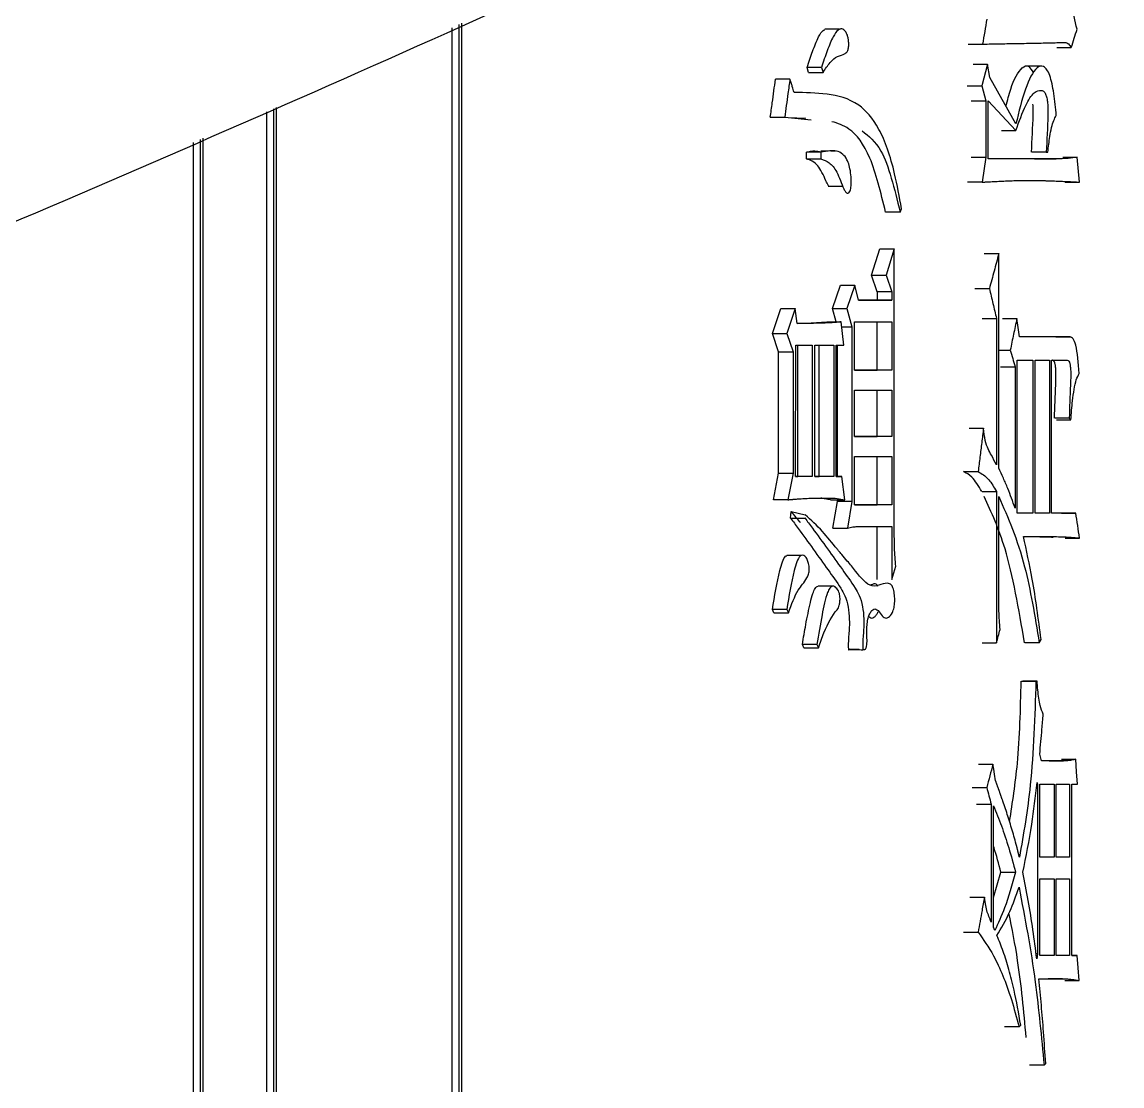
# Model space of a CAD drawing. Header units: millimetres. Extents: x 2251 to 4395, y 932 to 2449.
# Drawn here: x 3169.44 to 3176.6, y 1171.12 to 1178.04 of the extents above; entities that cross this region are included whole.
import ezdxf

# ---------------------------------------------------------------- set-up
doc = ezdxf.new("R2010")
doc.units = ezdxf.units.MM

msp = doc.modelspace()

# ---------------------------------------------------------------- linework, layer by layer
at = {"color": 7, "linetype": 'Continuous', "lineweight": 25}
for p, q in [((3172.2361, 1178.0037), (3172.2359, 1166.4209)), ((3172.2816, 1178.0249), (3172.2815, 1166.4209)), ((3172.3002, 1166.3709), (3172.3003, 1178.0336)), ((3174.7578, 1177.9938), (3174.6625, 1177.9938)), ((3175.5953, 1177.8973), (3175.69, 1177.8973)), ((3176.1736, 1177.8757), (3176.2669, 1177.8757)), ((3175.6276, 1177.7675), (3175.7222, 1177.7675)), ((3175.7222, 1177.7675), (3175.6841, 1177.6269)), ((3175.7368, 1177.681), (3175.7222, 1177.7675)), ((3174.6412, 1177.7458), (3174.5472, 1177.7458)), ((3174.5572, 1177.7134), (3174.5472, 1177.7458)), ((3174.6412, 1177.7458), (3174.6512, 1177.7134)), ((3176.0644, 1177.753), (3175.97, 1177.753)), ((3174.4358, 1177.6701), (3174.3421, 1177.6701)), ((3175.5894, 1177.6269), (3175.6841, 1177.6269)), ((3175.6841, 1177.6269), (3175.7105, 1177.5295)), ((3175.9069, 1177.3781), (3175.7368, 1177.681)), ((3171.0745, 1177.4762), (3171.0743, 1166.3708)), ((3171.0945, 1166.4209), (3171.0947, 1177.4846)), ((3175.7105, 1177.5295), (3175.7105, 1177.1618)), ((3175.7251, 1177.5295), (3175.9069, 1177.3348)), ((3175.7251, 1177.1509), (3175.7251, 1177.5295)), ((3171.0296, 1177.4574), (3171.0294, 1166.3708)), ((3174.308, 1177.4213), (3174.4017, 1177.4213)), ((3174.5403, 1177.4134), (3174.308, 1177.4213)), ((3174.4017, 1177.4213), (3174.5732, 1177.4054)), ((3175.8127, 1177.3348), (3175.9069, 1177.3348)), ((3170.5529, 1177.2581), (3170.5528, 1168.5498)), ((3170.5973, 1177.2767), (3170.5972, 1168.5498)), ((3170.6179, 1168.4936), (3170.618, 1177.2854)), ((3174.6379, 1177.1941), (3174.5439, 1177.1942)), ((3174.5439, 1177.1508), (3174.5439, 1177.1942)), ((3174.6849, 1177.2011), (3174.6364, 1177.2011)), ((3174.6379, 1177.1941), (3174.6379, 1177.1508)), ((3174.7317, 1177.2011), (3174.7024, 1177.2011)), ((3176.1032, 1177.1942), (3176.0095, 1177.1942)), ((3176.1032, 1177.1942), (3176.1143, 1177.1942)), ((3174.5439, 1177.1508), (3174.6379, 1177.1508)), ((3175.7105, 1177.1618), (3175.687, 1176.9995)), ((3176.1692, 1177.151), (3175.7251, 1177.1509)), ((3176.027, 1177.151), (3176.0732, 1177.151)), ((3176.0757, 1177.151), (3176.1692, 1177.151)), ((3176.2113, 1177.1618), (3176.3045, 1177.1618)), ((3176.3205, 1176.9995), (3176.3045, 1177.1618)), ((3174.6849, 1176.9726), (3174.7802, 1176.9727)), ((3175.687, 1176.9995), (3175.5924, 1176.9995)), ((3176.2274, 1176.9995), (3176.3205, 1176.9995)), ((3175.1529, 1176.8048), (3175.0582, 1176.8048)), ((3174.9666, 1176.3937), (3175.0204, 1176.5668)), ((3175.0204, 1176.5668), (3175.1151, 1176.5668)), ((3175.1151, 1176.5668), (3175.0612, 1176.3937)), ((3175.115, 1174.717), (3175.1151, 1176.5668)), ((3175.7005, 1176.5344), (3175.7949, 1176.5344)), ((3175.7949, 1175.1389), (3175.7949, 1176.5344)), ((3174.7121, 1176.1773), (3174.7642, 1176.3288)), ((3174.7642, 1176.3288), (3174.8585, 1176.3288)), ((3174.8585, 1176.3288), (3174.8063, 1176.1773)), ((3174.8813, 1176.2314), (3174.8585, 1176.3288)), ((3174.9666, 1176.3937), (3175.0612, 1176.3937)), ((3175.0046, 1176.2855), (3174.9666, 1176.3937)), ((3175.0612, 1176.3937), (3175.0993, 1176.2855)), ((3175.0993, 1176.2855), (3175.0046, 1176.2855)), ((3175.0046, 1176.2855), (3175.0046, 1176.2314)), ((3175.0993, 1176.2855), (3175.0993, 1176.2314)), ((3175.6393, 1176.3072), (3175.7339, 1176.3072)), ((3175.0046, 1176.2314), (3175.0993, 1176.2314)), ((3174.3216, 1176.0151), (3174.376, 1176.1773)), ((3174.376, 1176.1773), (3174.4698, 1176.1773)), ((3174.4698, 1176.1773), (3174.4154, 1176.0151)), ((3174.4833, 1176.08), (3174.4698, 1176.1773)), ((3174.7121, 1176.1773), (3174.8063, 1176.1773)), ((3174.7358, 1176.0908), (3174.7121, 1176.1773)), ((3174.8063, 1176.1773), (3174.839, 1176.0584)), ((3175.6859, 1176.1125), (3175.7804, 1176.1125)), ((3175.7804, 1176.1125), (3175.7804, 1175.1606)), ((3175.8183, 1176.1125), (3175.9125, 1176.1125)), ((3174.676, 1176.0908), (3174.7702, 1176.0908)), ((3174.7866, 1175.9394), (3174.7702, 1176.0908)), ((3174.7737, 1176.0584), (3174.839, 1176.0584)), ((3174.839, 1176.0584), (3174.8389, 1174.9225)), ((3174.8553, 1175.7771), (3174.8553, 1176.0908)), ((3174.8553, 1176.0908), (3175.0993, 1176.0908)), ((3175.0046, 1175.7771), (3175.0046, 1176.0908)), ((3175.0993, 1176.0908), (3175.0992, 1175.7771)), ((3174.3216, 1176.0151), (3174.4154, 1176.0151)), ((3174.3624, 1175.8961), (3174.3216, 1176.0151)), ((3174.4154, 1176.0151), (3174.4562, 1175.8961)), ((3176.2588, 1175.9935), (3175.9296, 1175.9935)), ((3176.1655, 1175.9935), (3176.2588, 1175.9935)), ((3174.3624, 1175.8961), (3174.4562, 1175.8961)), ((3174.3624, 1175.1064), (3174.3624, 1175.8961)), ((3174.4562, 1175.8961), (3174.4562, 1175.1064)), ((3174.4731, 1175.0848), (3174.4732, 1175.9394)), ((3174.4732, 1175.9394), (3174.581, 1175.9394)), ((3174.4871, 1175.0848), (3174.4871, 1175.9394)), ((3174.581, 1175.9394), (3174.581, 1175.0848)), ((3174.5978, 1175.0848), (3174.5978, 1175.9394)), ((3174.5978, 1175.9394), (3174.7208, 1175.9394)), ((3174.6267, 1175.0848), (3174.6267, 1175.9394)), ((3174.7208, 1175.9394), (3174.7208, 1175.0848)), ((3174.7373, 1175.9394), (3174.7866, 1175.9394)), ((3174.7373, 1175.0848), (3174.7373, 1175.9394)), ((3174.7447, 1175.0848), (3174.7447, 1175.9394)), ((3175.7949, 1175.907), (3175.8697, 1175.907)), ((3175.9153, 1174.8469), (3175.9154, 1175.8421)), ((3175.9154, 1175.8421), (3176.017, 1175.8421)), ((3176.017, 1175.8421), (3176.0169, 1174.8469)), ((3176.0309, 1174.8469), (3176.031, 1175.8421)), ((3176.031, 1175.8421), (3176.1253, 1175.8421)), ((3176.1253, 1175.8421), (3176.1253, 1174.8469)), ((3176.139, 1175.8421), (3176.2399, 1175.8421)), ((3176.139, 1174.8469), (3176.139, 1175.8421)), ((3176.1438, 1175.8421), (3176.2399, 1175.8421)), ((3175.0992, 1175.7771), (3174.8553, 1175.7771)), ((3174.8553, 1175.7771), (3175.0046, 1175.7771)), ((3175.0992, 1175.7771), (3175.0046, 1175.7771)), ((3175.8069, 1175.7988), (3175.9011, 1175.7988)), ((3175.9011, 1175.7988), (3175.9011, 1174.8793)), ((3174.8552, 1175.3444), (3174.8553, 1175.6473)), ((3174.8553, 1175.6473), (3175.0992, 1175.6473)), ((3175.0046, 1175.3444), (3175.0046, 1175.6473)), ((3175.0992, 1175.6473), (3175.0992, 1175.3444)), ((3175.6012, 1175.3986), (3175.6958, 1175.3986)), ((3176.2534, 1175.4635), (3176.1601, 1175.4635)), ((3176.1709, 1175.4527), (3176.2642, 1175.4526)), ((3176.2534, 1175.4635), (3176.2642, 1175.4526)), ((3175.0992, 1175.3444), (3174.8552, 1175.3444)), ((3174.8552, 1175.3444), (3175.0046, 1175.3444)), ((3175.0992, 1175.3444), (3175.0046, 1175.3444)), ((3174.8552, 1174.9009), (3174.8552, 1175.2146)), ((3174.8552, 1175.2146), (3175.0992, 1175.2146)), ((3175.0046, 1174.9009), (3175.0046, 1175.2146)), ((3175.0992, 1175.2146), (3175.0992, 1174.9009)), ((3174.3284, 1174.9333), (3174.3624, 1175.1064)), ((3174.3624, 1175.1064), (3174.4562, 1175.1064)), ((3174.4562, 1175.1064), (3174.4222, 1174.9333)), ((3175.5651, 1175.1172), (3175.6605, 1175.1172)), ((3174.581, 1175.0848), (3174.4731, 1175.0848)), ((3174.4731, 1175.0848), (3174.4871, 1175.0848)), ((3174.581, 1175.0848), (3174.4871, 1175.0848)), ((3174.7208, 1175.0848), (3174.5978, 1175.0848)), ((3174.5978, 1175.0848), (3174.6267, 1175.0848)), ((3174.7208, 1175.0848), (3174.6267, 1175.0848)), ((3174.7735, 1175.0848), (3174.7373, 1175.0848)), ((3174.7373, 1175.0848), (3174.7735, 1175.0848)), ((3174.7932, 1174.9334), (3174.7735, 1175.0848)), ((3175.6859, 1174.9875), (3175.7804, 1174.9875)), ((3175.7804, 1174.9875), (3175.7804, 1174.0031)), ((3174.4222, 1174.9333), (3174.3284, 1174.9333)), ((3174.6365, 1174.9442), (3174.7307, 1174.9442)), ((3174.6989, 1174.9334), (3174.7932, 1174.9334)), ((3174.7153, 1174.7495), (3174.7447, 1174.9225)), ((3174.7307, 1174.9442), (3174.7932, 1174.9334)), ((3174.7447, 1174.9225), (3174.7447, 1174.9334)), ((3174.8389, 1174.9225), (3174.7447, 1174.9225)), ((3174.8389, 1174.9225), (3174.8095, 1174.7495)), ((3175.0992, 1174.9009), (3174.8552, 1174.9009)), ((3174.8552, 1174.9009), (3175.0046, 1174.9009)), ((3175.0992, 1174.9009), (3175.0046, 1174.9009)), ((3175.7949, 1174.306), (3175.7949, 1174.955)), ((3174.4401, 1174.8143), (3174.4434, 1174.8576)), ((3174.4434, 1174.8576), (3174.5357, 1174.836)), ((3176.0169, 1174.8469), (3175.9153, 1174.8469)), ((3176.0169, 1174.8469), (3175.923, 1174.8469)), ((3176.1253, 1174.8469), (3176.0309, 1174.8469)), ((3176.1253, 1174.8469), (3176.0316, 1174.8469)), ((3176.2964, 1174.8469), (3176.139, 1174.8469)), ((3176.2032, 1174.8469), (3176.2964, 1174.8469)), ((3174.7153, 1174.7495), (3174.8095, 1174.7495)), ((3175.0046, 1174.4141), (3175.0046, 1174.7603)), ((3175.0992, 1174.7603), (3175.0992, 1174.4141)), ((3176.2273, 1174.6846), (3176.3204, 1174.6846)), ((3174.5094, 1174.5709), (3174.4155, 1174.5709)), ((3175.0992, 1174.4141), (3175.1245, 1174.5007)), ((3174.7146, 1174.3715), (3174.6193, 1174.3715)), ((3174.3318, 1174.1978), (3174.3216, 1174.2194)), ((3174.3318, 1174.1978), (3174.4255, 1174.1978)), ((3174.4153, 1174.2194), (3174.4255, 1174.1978)), ((3174.6111, 1173.9923), (3174.5171, 1173.9923)), ((3174.5271, 1173.9707), (3174.6211, 1173.9707)), ((3175.6859, 1174.0031), (3175.7804, 1174.0031)), ((3176.0588, 1174.0031), (3175.965, 1174.0031)), ((3176.0588, 1174.0031), (3176.0699, 1174.0247)), ((3174.8874, 1173.9598), (3174.8225, 1173.9598)), ((3175.9426, 1173.7543), (3176.0365, 1173.7543)), ((3176.0449, 1173.7543), (3175.951, 1173.7543)), ((3176.0449, 1173.7543), (3176.0365, 1173.7543)), ((3176.0727, 1173.2351), (3176.0616, 1173.2784)), ((3176.2032, 1173.2459), (3176.2964, 1173.2459)), ((3175.6626, 1173.2134), (3175.7571, 1173.2134)), ((3176.2155, 1173.2351), (3176.0727, 1173.2351)), ((3176.122, 1173.2351), (3176.2155, 1173.2351)), ((3175.6217, 1173.062), (3175.7163, 1173.062)), ((3176.0476, 1173.062), (3176.0476, 1171.9803)), ((3176.0616, 1173.0836), (3176.1554, 1173.0837)), ((3176.0616, 1172.6077), (3176.0616, 1173.0836)), ((3176.1554, 1173.0837), (3176.1554, 1172.6077)), ((3176.1691, 1172.6077), (3176.1691, 1173.0837)), ((3176.1691, 1173.0837), (3176.256, 1173.0837)), ((3176.256, 1173.0837), (3176.256, 1172.6077)), ((3176.2695, 1173.0837), (3176.3071, 1173.0837)), ((3176.2695, 1171.9695), (3176.2695, 1173.0837)), ((3175.6509, 1172.9538), (3175.7455, 1172.9538)), ((3175.7455, 1172.9538), (3175.7454, 1172.1858)), ((3175.76, 1172.1533), (3175.76, 1172.943)), ((3176.1554, 1172.6077), (3176.0616, 1172.6077)), ((3176.1554, 1172.6077), (3176.0619, 1172.6077)), ((3176.256, 1172.6077), (3176.1691, 1172.6077)), ((3176.256, 1172.6077), (3176.1691, 1172.6077)), ((3175.76, 1172.3469), (3175.8082, 1172.5104)), ((3175.8097, 1172.5104), (3175.9039, 1172.5104)), ((3176.0615, 1171.9695), (3176.0616, 1172.4671)), ((3176.0616, 1172.4671), (3176.1554, 1172.4671)), ((3176.1554, 1172.4671), (3176.1554, 1171.9695)), ((3176.1691, 1171.9695), (3176.1691, 1172.4671)), ((3176.1691, 1172.4671), (3176.256, 1172.4671)), ((3176.256, 1172.4671), (3176.256, 1171.9695)), ((3175.607, 1172.3481), (3175.7016, 1172.3481)), ((3175.7687, 1172.1317), (3175.76, 1172.1533)), ((3176.0476, 1171.9803), (3176.0378, 1171.9803)), ((3176.0476, 1171.9803), (3176.042, 1171.9478)), ((3176.1554, 1171.9695), (3176.0615, 1171.9695)), ((3176.1554, 1171.9695), (3176.0618, 1171.9695)), ((3176.256, 1171.9695), (3176.1691, 1171.9695)), ((3176.256, 1171.9695), (3176.1691, 1171.9695)), ((3176.3044, 1171.9695), (3176.2695, 1171.9695)), ((3176.2695, 1171.9695), (3176.3044, 1171.9695)), ((3176.056, 1171.818), (3176.21, 1171.818)), ((3176.21, 1171.818), (3176.1166, 1171.818)), ((3176.2246, 1171.8072), (3176.3177, 1171.8072)), ((3175.9266, 1171.5043), (3175.8325, 1171.5043)), ((3175.9266, 1171.5043), (3175.938, 1171.5151)), ((3176.0893, 1171.2555), (3176.1004, 1171.2663))]:
    msp.add_line(p, q, dxfattribs=at)
at = {"color": 7, "linetype": 'Continuous', "lineweight": 25, "flags": 128}
for points in [[(3174.5572, 1177.7134), (3174.5983, 1177.7134), (3174.6248, 1177.7134), (3174.6512, 1177.7134)], [(3175.6159, 1177.5295), (3175.6628, 1177.5295), (3175.7105, 1177.5295)], [(3175.6159, 1177.1618), (3175.6628, 1177.1618), (3175.7105, 1177.1618)], [(3175.1529, 1176.8048), (3175.1576, 1176.8155), (3175.1623, 1176.8263)], [(3175.9296, 1175.9935), (3175.9211, 1176.053), (3175.9125, 1176.1125)], [(3174.4401, 1174.8143), (3174.4823, 1174.8143), (3174.5081, 1174.8143), (3174.534, 1174.8143)], [(3174.4153, 1174.2194), (3174.3806, 1174.2194), (3174.3511, 1174.2194), (3174.3216, 1174.2194)], [(3174.5271, 1173.9706), (3174.5246, 1173.9762), (3174.522, 1173.9817), (3174.5171, 1173.9923)], [(3174.6111, 1173.9923), (3174.6137, 1173.9868), (3174.6174, 1173.9787), (3174.6211, 1173.9706)], [(3176.3071, 1173.0837), (3176.3017, 1173.1648), (3176.2964, 1173.2459)], [(3175.7745, 1173.1053), (3175.7675, 1173.1492), (3175.7623, 1173.1813), (3175.7571, 1173.2134)], [(3176.0449, 1173.0945), (3176.0462, 1173.0783), (3176.0476, 1173.062)], [(3175.7163, 1172.2615), (3175.7089, 1172.3048), (3175.7016, 1172.3481)], [(3175.5657, 1172.1209), (3175.5892, 1172.1209), (3175.6132, 1172.1209), (3175.6604, 1172.1209)], [(3176.3177, 1171.8072), (3176.311, 1171.8883), (3176.3044, 1171.9695)], [(3176.0893, 1171.2555), (3176.0503, 1171.2555), (3176.0218, 1171.2555), (3175.9955, 1171.2555)]]:
    msp.add_lwpolyline(points, dxfattribs=at)
at = {"color": 7, "linetype": 'Continuous', "lineweight": 25}
for points, knots in [([(3102.1538, 1163.0969), (3104.7142, 1163.1218), (3108.2946, 1163.1566), (3113.5638, 1163.4353), (3118.0283, 1163.7706), (3123.3443, 1164.3363), (3128.9133, 1165.1096), (3134.7268, 1166.1196), (3140.698, 1167.3757), (3146.774, 1168.8863), (3152.912, 1170.657), (3159.0772, 1172.6912), (3165.2407, 1174.9907), (3171.3776, 1177.5559), (3177.4657, 1180.3863), (3183.4852, 1183.4801), (3189.418, 1186.8347), (3195.2471, 1190.4469), (3200.9569, 1194.3124), (3206.5324, 1198.4266), (3211.9597, 1202.7838), (3217.2254, 1207.378), (3222.3167, 1212.2025), (3227.2216, 1217.2502), (3231.9284, 1222.5131), (3236.4262, 1227.9831), (3240.7045, 1233.6513), (3244.7532, 1239.5086), (3248.5628, 1245.5452), (3252.1245, 1251.751), (3255.4297, 1258.1157), (3258.4706, 1264.6282), (3261.2396, 1271.2775), (3263.7301, 1278.0518), (3265.9355, 1284.9395), (3267.8501, 1291.9283), (3269.4687, 1299.0059), (3270.7865, 1306.1596), (3271.7994, 1313.3766), (3272.5038, 1320.6438), (3272.8967, 1327.948), (3272.9756, 1335.2758), (3272.7386, 1342.6139), (3272.1844, 1349.9486), (3271.3123, 1357.2663), (3270.1219, 1364.5533), (3268.6138, 1371.7959), (3266.7888, 1378.9805), (3264.6484, 1386.0933), (3262.1945, 1393.1208), (3259.4297, 1400.0495), (3256.357, 1406.8658), (3252.9798, 1413.5564), (3249.3022, 1420.1083), (3245.3286, 1426.5083), (3241.0636, 1432.7436), (3236.5124, 1438.8017), (3231.6805, 1444.67), (3226.5734, 1450.3364), (3221.1968, 1455.789), (3215.75, 1460.8366), (3210.2767, 1465.4888), (3204.8184, 1469.7583), (3199.1935, 1473.8006), (3193.4121, 1477.609), (3187.4846, 1481.1772), (3181.4222, 1484.4992), (3175.2364, 1487.5694), (3168.9397, 1490.3829), (3162.546, 1492.9349), (3156.0709, 1495.221), (3149.5332, 1497.2372), (3142.9583, 1498.9797), (3136.3854, 1500.4446), (3129.8916, 1501.6261), (3123.6021, 1502.5232), (3118.0784, 1503.1066), (3113.1956, 1503.4742), (3108.3715, 1503.714), (3102.3971, 1503.8311), (3096.8803, 1503.7207), (3091.6111, 1503.449), (3087.1467, 1503.1116), (3081.8306, 1502.5466), (3076.2616, 1501.7731), (3070.4481, 1500.7631), (3064.4769, 1499.507), (3058.4009, 1497.9964), (3052.2629, 1496.2257), (3046.0977, 1494.1915), (3039.9342, 1491.892), (3033.7973, 1489.3268), (3027.7092, 1486.4964), (3021.6897, 1483.4027), (3015.7569, 1480.048), (3009.9278, 1476.4358), (3004.218, 1472.5703), (2998.6425, 1468.4562), (2993.2152, 1464.099), (2987.9495, 1459.5047), (2982.8582, 1454.6802), (2977.9533, 1449.6326), (2973.2465, 1444.3696), (2968.7487, 1438.8996), (2964.4704, 1433.2314), (2960.4217, 1427.3742), (2956.6121, 1421.3375), (2953.0503, 1415.1317), (2949.7456, 1408.7669), (2946.7029, 1402.255), (2943.9409, 1395.6035), (2941.6038, 1389.3214), (2940.3253, 1385.2163), (2939.7621, 1383.4079)], [0, 0, 0, 0, 0.010207, 0.014274, 0.021037, 0.028056, 0.035587, 0.043451, 0.051578, 0.059911, 0.06841, 0.077044, 0.085791, 0.094634, 0.103558, 0.112554, 0.121612, 0.130726, 0.13989, 0.149098, 0.158347, 0.167633, 0.176954, 0.186306, 0.195688, 0.205098, 0.214535, 0.223996, 0.233481, 0.242989, 0.252518, 0.262068, 0.271639, 0.281229, 0.290838, 0.300466, 0.310113, 0.319778, 0.329461, 0.339162, 0.348881, 0.358618, 0.368373, 0.378146, 0.387938, 0.397748, 0.407578, 0.417427, 0.427296, 0.437185, 0.447097, 0.457031, 0.466988, 0.47697, 0.486979, 0.497016, 0.507082, 0.517181, 0.527315, 0.537488, 0.547704, 0.556915, 0.566123, 0.575327, 0.584526, 0.593719, 0.602905, 0.612082, 0.621247, 0.630396, 0.639524, 0.64862, 0.657668, 0.666638, 0.675463, 0.683979, 0.691963, 0.697606, 0.703501, 0.71122, 0.721427, 0.725494, 0.732257, 0.739276, 0.746807, 0.754671, 0.762798, 0.771131, 0.77963, 0.788264, 0.797011, 0.805853, 0.814778, 0.823774, 0.832832, 0.841946, 0.85111, 0.860318, 0.869567, 0.878853, 0.888174, 0.897526, 0.906908, 0.916318, 0.925755, 0.935216, 0.944701, 0.954208, 0.963738, 0.973288, 0.982858, 0.992449, 1, 1, 1, 1]), ([(3176.3045, 1177.9947), (3176.2911, 1178.0488), (3176.2652, 1178.1534), (3176.2305, 1178.3211), (3176.2097, 1178.4352), (3176.1993, 1178.4923)], [0, 0, 0, 0, 0.347854, 0.67337, 1, 1, 1, 1]), ([(3175.7164, 1178.0596), (3175.712, 1178.0325), (3175.7032, 1177.9785), (3175.6944, 1177.9244), (3175.69, 1177.8973)], [0, 0, 0, 0, 0.5, 1, 1, 1, 1]), ([(3174.5472, 1177.7458), (3174.559, 1177.7813), (3174.5827, 1177.8525), (3174.617, 1177.9368), (3174.6452, 1177.9853), (3174.6598, 1177.99), (3174.6632, 1177.991)], [0, 0, 0, 0, 0.3465962, 0.6953672, 0.9290108, 1, 1, 1, 1]), ([(3174.6512, 1177.7134), (3174.6662, 1177.736), (3174.6963, 1177.7815), (3174.7452, 1177.8226), (3174.7826, 1177.8253), (3174.8052, 1177.8451), (3174.813, 1177.8567), (3174.8174, 1177.8725), (3174.819, 1177.8883), (3174.8187, 1177.9093), (3174.8158, 1177.9335), (3174.8092, 1177.9591), (3174.7953, 1177.9841), (3174.7745, 1178.001), (3174.7457, 1177.9909), (3174.7125, 1177.942), (3174.6776, 1177.8538), (3174.6534, 1177.7833), (3174.6412, 1177.7459), (3174.6412, 1177.7458)], [0, 0, 0, 0, 0.122963, 0.247031, 0.370505, 0.395962, 0.421667, 0.433716, 0.445798, 0.461982, 0.485013, 0.50855, 0.540716, 0.603687, 0.664288, 0.751122, 0.871606, 0.999878, 1, 1, 1, 1]), ([(3176.2669, 1177.8757), (3176.2732, 1177.8956), (3176.2857, 1177.9352), (3176.2982, 1177.9749), (3176.3045, 1177.9947)], [0, 0, 0, 0, 0.499999, 1, 1, 1, 1]), ([(3175.69, 1177.8973), (3175.7093, 1177.8977), (3175.7479, 1177.8985), (3175.8052, 1177.8995), (3175.8621, 1177.9006), (3175.9091, 1177.9014), (3175.9558, 1177.9022), (3176.0022, 1177.9031), (3176.0575, 1177.9042), (3176.1031, 1177.9053), (3176.145, 1177.9063), (3176.1758, 1177.907), (3176.2048, 1177.9077), (3176.2192, 1177.908), (3176.2264, 1177.9082)], [0, 0, 0, 0, 0.104023, 0.208045, 0.312068, 0.416091, 0.468102, 0.572125, 0.676148, 0.78017, 0.832182, 0.916091, 0.958045, 1, 1, 1, 1]), ([(3176.2264, 1177.9082), (3176.2342, 1177.9066), (3176.2483, 1177.9038), (3176.2612, 1177.8843), (3176.2669, 1177.8757)], [0, 0, 0, 0, 0.557581, 1, 1, 1, 1]), ([(3175.8424, 1177.493), (3175.852, 1177.5315), (3175.8804, 1177.6455), (3175.933, 1177.741), (3175.9873, 1177.7667), (3176.009, 1177.7278), (3176.0177, 1177.7121)], [0, 0, 0, 0, 0.215613, 0.638466, 0.853974, 1, 1, 1, 1]), ([(3176.1692, 1177.4322), (3176.1646, 1177.4811), (3176.1554, 1177.5774), (3176.1292, 1177.7054), (3176.0872, 1177.7627), (3176.0292, 1177.7452), (3175.9636, 1177.614), (3175.926, 1177.4577), (3175.9069, 1177.3781)], [0, 0, 0, 0, 0.1273113, 0.25064, 0.3763468, 0.5011022, 0.7458194, 1, 1, 1, 1]), ([(3174.308, 1177.4213), (3174.3123, 1177.4526), (3174.3201, 1177.5098), (3174.3315, 1177.5927), (3174.3385, 1177.6443), (3174.3421, 1177.6701)], [0, 0, 0, 0, 0.377799, 0.688899, 1, 1, 1, 1]), ([(3174.4358, 1177.6701), (3174.4315, 1177.6388), (3174.4237, 1177.5817), (3174.4124, 1177.4987), (3174.4053, 1177.4471), (3174.4017, 1177.4213)], [0, 0, 0, 0, 0.377734, 0.688867, 1, 1, 1, 1]), ([(3174.463, 1177.5836), (3174.4591, 1177.596), (3174.4526, 1177.6167), (3174.4436, 1177.6456), (3174.4384, 1177.6619), (3174.4358, 1177.6701)], [0, 0, 0, 0, 0.4325048, 0.7162517, 1, 1, 1, 1]), ([(3175.1623, 1176.8263), (3175.1483, 1176.904), (3175.1118, 1177.1059), (3175.0201, 1177.3699), (3174.8647, 1177.5357), (3174.6776, 1177.5788), (3174.5349, 1177.5819), (3174.463, 1177.5835)], [0, 0, 0, 0, 0.112639, 0.292888, 0.474955, 0.735645, 1, 1, 1, 1]), ([(3175.9069, 1177.3348), (3175.9272, 1177.3931), (3175.9632, 1177.4966), (3176.021, 1177.5871), (3176.063, 1177.5992), (3176.0891, 1177.592), (3176.1018, 1177.5694), (3176.11, 1177.541), (3176.1154, 1177.4952), (3176.1144, 1177.3759), (3176.1081, 1177.2736), (3176.1032, 1177.1942)], [0, 0, 0, 0, 0.23749, 0.42213, 0.564767, 0.621672, 0.660735, 0.693272, 0.725999, 0.787152, 1, 1, 1, 1]), ([(3176.0073, 1177.1942), (3176.012, 1177.2746), (3176.0176, 1177.3711), (3176.0195, 1177.4782), (3176.0177, 1177.5005), (3176.0171, 1177.507)], [0, 0, 0, 0, 0.779722, 0.936775, 1, 1, 1, 1]), ([(3176.1143, 1177.1942), (3176.1182, 1177.2287), (3176.1245, 1177.2851), (3176.1376, 1177.3551), (3176.1518, 1177.404), (3176.1635, 1177.4229), (3176.1692, 1177.4322)], [0, 0, 0, 0, 0.348649, 0.570981, 0.788219, 1, 1, 1, 1]), ([(3175.0582, 1176.8048), (3175.0274, 1176.9325), (3174.9667, 1177.1837), (3174.8343, 1177.356), (3174.7465, 1177.3819), (3174.7092, 1177.3928)], [0, 0, 0, 0, 0.372916, 0.733547, 1, 1, 1, 1]), ([(3174.9049, 1177.333), (3174.9484, 1177.2997), (3175.0523, 1177.2201), (3175.1159, 1176.9575), (3175.1529, 1176.8048)], [0, 0, 0, 0, 0.418252, 1, 1, 1, 1]), ([(3174.5439, 1177.1942), (3174.5617, 1177.1987), (3174.5929, 1177.2066), (3174.6237, 1177.1989), (3174.6368, 1177.1956)], [0, 0, 0, 0, 0.573402, 1, 1, 1, 1]), ([(3174.6379, 1177.1508), (3174.6556, 1177.1442), (3174.6913, 1177.1308), (3174.7445, 1177.0715), (3174.7741, 1176.9805), (3174.7972, 1176.9355), (3174.8082, 1176.9261), (3174.8184, 1176.9292), (3174.8265, 1176.9408), (3174.8317, 1176.9576), (3174.8346, 1176.9797), (3174.8353, 1177.0152), (3174.8318, 1177.062), (3174.822, 1177.1102), (3174.805, 1177.1541), (3174.7633, 1177.2038), (3174.705, 1177.2062), (3174.6572, 1177.1976), (3174.6379, 1177.1941)], [0, 0, 0, 0, 0.115518, 0.231634, 0.360314, 0.38877, 0.411137, 0.433609, 0.45467, 0.468652, 0.482629, 0.505933, 0.545458, 0.585905, 0.62732, 0.690876, 0.874624, 1, 1, 1, 1]), ([(3174.686, 1176.9749), (3174.6808, 1176.9862), (3174.6589, 1177.034), (3174.6154, 1177.1258), (3174.569, 1177.142), (3174.5439, 1177.1508)], [0, 0, 0, 0, 0.12447, 0.525331, 1, 1, 1, 1]), ([(3176.3045, 1177.1618), (3176.2854, 1177.1589), (3176.2535, 1177.1541), (3176.2083, 1177.1517), (3176.1823, 1177.1512), (3176.1692, 1177.151)], [0, 0, 0, 0, 0.427543, 0.713753, 1, 1, 1, 1]), ([(3175.687, 1176.9995), (3175.6907, 1176.9997), (3175.698, 1177.0001), (3175.7089, 1177.0007), (3175.7235, 1177.0015), (3175.7416, 1177.0025), (3175.7633, 1177.0036), (3175.785, 1177.0048), (3175.8065, 1177.0058), (3175.828, 1177.0068), (3175.8495, 1177.0077), (3175.8673, 1177.0084), (3175.8851, 1177.009), (3175.9028, 1177.0095), (3175.924, 1177.01), (3175.9417, 1177.0103), (3175.9557, 1177.0105), (3175.9663, 1177.0106), (3175.9768, 1177.0107), (3175.9873, 1177.0107), (3175.996, 1177.0107), (3176.003, 1177.0107), (3176.0082, 1177.0107), (3176.0135, 1177.0107), (3176.0187, 1177.0106), (3176.023, 1177.0106), (3176.0265, 1177.0106), (3176.03, 1177.0105), (3176.0343, 1177.0105), (3176.0395, 1177.0104), (3176.0447, 1177.0103), (3176.0499, 1177.0103), (3176.0551, 1177.0102), (3176.0603, 1177.0101), (3176.0672, 1177.01), (3176.0759, 1177.0098), (3176.0862, 1177.0095), (3176.0965, 1177.0093), (3176.1068, 1177.009), (3176.1171, 1177.0087), (3176.1274, 1177.0084), (3176.1411, 1177.0079), (3176.1581, 1177.0073), (3176.1785, 1177.0064), (3176.1989, 1177.0056), (3176.2191, 1177.0046), (3176.236, 1177.0038), (3176.2494, 1177.0032), (3176.2595, 1177.0027), (3176.2695, 1177.0022), (3176.2795, 1177.0017), (3176.2895, 1177.0011), (3176.2997, 1177.0006), (3176.31, 1177.0001), (3176.317, 1176.9997), (3176.3205, 1176.9995)], [0, 0, 0, 0, 0.016501, 0.033002, 0.049503, 0.082504, 0.115506, 0.148508, 0.18151, 0.214512, 0.247513, 0.280515, 0.297016, 0.330018, 0.36302, 0.396021, 0.412522, 0.429023, 0.445524, 0.462025, 0.478526, 0.486776, 0.495027, 0.503277, 0.511528, 0.519778, 0.523903, 0.528029, 0.536279, 0.54453, 0.55278, 0.56103, 0.569281, 0.577531, 0.585782, 0.602283, 0.618784, 0.635284, 0.651785, 0.668286, 0.684787, 0.701288, 0.73429, 0.767292, 0.800293, 0.833295, 0.866297, 0.882798, 0.899299, 0.9158, 0.932301, 0.948801, 0.965302, 0.982651, 1, 1, 1, 1]), ([(3175.7949, 1176.5344), (3175.7848, 1176.4965), (3175.7645, 1176.4208), (3175.7441, 1176.3451), (3175.7339, 1176.3072)], [0, 0, 0, 0, 0.5, 1, 1, 1, 1]), ([(3175.7339, 1176.3072), (3175.7416, 1176.2747), (3175.7572, 1176.2098), (3175.7727, 1176.1449), (3175.7804, 1176.1125)], [0, 0, 0, 0, 0.500001, 1, 1, 1, 1]), ([(3175.0993, 1176.2314), (3175.0674, 1176.2314), (3174.9955, 1176.2314), (3174.9222, 1176.2314), (3174.8813, 1176.2314)], [0, 0, 0, 0, 0.44202, 1, 1, 1, 1]), ([(3174.8813, 1176.2314), (3174.8821, 1176.2314), (3174.9237, 1176.2314), (3174.9646, 1176.2314), (3175.0046, 1176.2314)], [0, 0, 0, 0, 0.020471, 1, 1, 1, 1]), ([(3175.9125, 1176.1125), (3175.9054, 1176.0782), (3175.8912, 1176.0097), (3175.8769, 1175.9412), (3175.8697, 1175.907)], [0, 0, 0, 0, 0.499999, 1, 1, 1, 1]), ([(3174.7702, 1176.0908), (3174.7687, 1176.0907), (3174.7641, 1176.0902), (3174.7565, 1176.0895), (3174.7473, 1176.0886), (3174.7397, 1176.0879), (3174.7335, 1176.0873), (3174.7289, 1176.0869), (3174.7243, 1176.0866), (3174.7197, 1176.0862), (3174.7151, 1176.0859), (3174.7105, 1176.0856), (3174.7059, 1176.0853), (3174.6967, 1176.0848), (3174.6644, 1176.0831), (3174.6273, 1176.0817), (3174.5946, 1176.0811), (3174.5853, 1176.081), (3174.5806, 1176.0809), (3174.5759, 1176.0808), (3174.5712, 1176.0808), (3174.5666, 1176.0807), (3174.5619, 1176.0806), (3174.5572, 1176.0806), (3174.5525, 1176.0805), (3174.5478, 1176.0805), (3174.5431, 1176.0804), (3174.5384, 1176.0804), (3174.5338, 1176.0804), (3174.5291, 1176.0803), (3174.5251, 1176.0803), (3174.522, 1176.0803), (3174.5197, 1176.0802), (3174.5173, 1176.0802), (3174.515, 1176.0802), (3174.5126, 1176.0802), (3174.5102, 1176.0802), (3174.5079, 1176.0801), (3174.5055, 1176.0801), (3174.5032, 1176.0801), (3174.5008, 1176.0801), (3174.4985, 1176.0801), (3174.4961, 1176.0801), (3174.4938, 1176.08), (3174.4914, 1176.08), (3174.489, 1176.08), (3174.4864, 1176.08), (3174.4844, 1176.08), (3174.4833, 1176.08)], [0, 0, 0, 0, 0.016204, 0.048613, 0.081022, 0.11343, 0.129634, 0.145839, 0.162043, 0.178247, 0.194452, 0.210656, 0.22686, 0.243065, 0.307882, 0.567153, 0.631971, 0.648175, 0.664379, 0.680584, 0.696788, 0.712992, 0.729197, 0.745401, 0.761605, 0.777809, 0.794014, 0.810218, 0.826422, 0.842627, 0.858831, 0.866933, 0.875035, 0.883137, 0.89124, 0.899342, 0.907444, 0.915546, 0.923648, 0.93175, 0.939853, 0.947955, 0.956057, 0.964159, 0.972261, 0.980363, 0.988466, 1, 1, 1, 1]), ([(3174.4839, 1176.081), (3174.5024, 1176.0812), (3174.5671, 1176.082), (3174.6307, 1176.0871), (3174.676, 1176.0908)], [0, 0, 0, 0, 0.286199, 1, 1, 1, 1]), ([(3176.3178, 1175.7555), (3176.3132, 1175.8236), (3176.3068, 1175.917), (3176.2792, 1175.9859), (3176.2655, 1175.991), (3176.2588, 1175.9935)], [0, 0, 0, 0, 0.57516, 0.790026, 1, 1, 1, 1]), ([(3175.8697, 1175.907), (3175.875, 1175.8889), (3175.8855, 1175.8529), (3175.8959, 1175.8168), (3175.9011, 1175.7988)], [0, 0, 0, 0, 0.500002, 1, 1, 1, 1]), ([(3176.1573, 1175.4635), (3176.1603, 1175.536), (3176.1641, 1175.6265), (3176.1667, 1175.7351), (3176.1671, 1175.7818), (3176.1627, 1175.8146), (3176.1575, 1175.8333), (3176.1506, 1175.8407), (3176.1461, 1175.8416), (3176.1438, 1175.8421)], [0, 0, 0, 0, 0.5086791, 0.6355929, 0.7626286, 0.8246529, 0.8841163, 0.9426063, 1, 1, 1, 1]), ([(3176.2399, 1175.8421), (3176.244, 1175.8414), (3176.2506, 1175.8401), (3176.2579, 1175.8194), (3176.2655, 1175.7693), (3176.2596, 1175.6432), (3176.2559, 1175.5349), (3176.2534, 1175.4635)], [0, 0, 0, 0, 0.100649, 0.162017, 0.226226, 0.489486, 1, 1, 1, 1]), ([(3176.2642, 1175.4526), (3176.2673, 1175.4947), (3176.2724, 1175.5637), (3176.2846, 1175.6515), (3176.2984, 1175.7175), (3176.3114, 1175.743), (3176.3178, 1175.7555)], [0, 0, 0, 0, 0.348454, 0.571203, 0.789125, 1, 1, 1, 1]), ([(3175.6958, 1175.3986), (3175.6919, 1175.3675), (3175.6841, 1175.3051), (3175.6723, 1175.2113), (3175.6644, 1175.1486), (3175.6605, 1175.1172)], [0, 0, 0, 0, 0.331265, 0.665632, 1, 1, 1, 1]), ([(3175.7804, 1175.1606), (3175.7693, 1175.1815), (3175.7512, 1175.2161), (3175.7256, 1175.2627), (3175.7046, 1175.3156), (3175.6988, 1175.3706), (3175.6958, 1175.3986)], [0, 0, 0, 0, 0.334928, 0.552034, 0.77193, 1, 1, 1, 1]), ([(3175.6849, 1174.9875), (3175.6635, 1175.0226), (3175.6257, 1175.085), (3175.5835, 1175.1074), (3175.5651, 1175.1172)], [0, 0, 0, 0, 0.562835, 1, 1, 1, 1]), ([(3175.6605, 1175.1172), (3175.6839, 1175.1032), (3175.7259, 1175.0781), (3175.7637, 1175.0153), (3175.7804, 1174.9875)], [0, 0, 0, 0, 0.556867, 1, 1, 1, 1]), ([(3175.9011, 1174.8793), (3175.8856, 1174.9225), (3175.861, 1174.9909), (3175.825, 1175.0751), (3175.8049, 1175.1176), (3175.7949, 1175.1389)], [0, 0, 0, 0, 0.460317, 0.729933, 1, 1, 1, 1]), ([(3174.4222, 1174.9333), (3174.4238, 1174.9335), (3174.4263, 1174.9337), (3174.4305, 1174.9341), (3174.4346, 1174.9344), (3174.4396, 1174.9349), (3174.4445, 1174.9353), (3174.4495, 1174.9357), (3174.4544, 1174.9362), (3174.4611, 1174.9367), (3174.4693, 1174.9374), (3174.4792, 1174.9382), (3174.4891, 1174.939), (3174.5089, 1174.9404), (3174.5319, 1174.9419), (3174.5548, 1174.9429), (3174.5662, 1174.9433), (3174.5744, 1174.9436), (3174.5826, 1174.9438), (3174.5924, 1174.9441), (3174.6021, 1174.9443), (3174.6119, 1174.9444), (3174.6217, 1174.9445), (3174.6314, 1174.9446), (3174.6412, 1174.9447), (3174.6509, 1174.9447), (3174.659, 1174.9447), (3174.6655, 1174.9447), (3174.6703, 1174.9447), (3174.6752, 1174.9446), (3174.68, 1174.9446), (3174.6849, 1174.9446), (3174.6897, 1174.9445), (3174.6945, 1174.9445), (3174.6994, 1174.9445), (3174.7042, 1174.9444), (3174.709, 1174.9444), (3174.7131, 1174.9443), (3174.7163, 1174.9443), (3174.7187, 1174.9443), (3174.7211, 1174.9443), (3174.7235, 1174.9442), (3174.7255, 1174.9442), (3174.7279, 1174.9442), (3174.7295, 1174.9442), (3174.7307, 1174.9442)], [0, 0, 0, 0, 0.015876, 0.023814, 0.03969, 0.055566, 0.071442, 0.087319, 0.103195, 0.119071, 0.150823, 0.182575, 0.214327, 0.246079, 0.373089, 0.436594, 0.468346, 0.484222, 0.515974, 0.547726, 0.579478, 0.611231, 0.642983, 0.674735, 0.706487, 0.738239, 0.769992, 0.785868, 0.801744, 0.81762, 0.833496, 0.849372, 0.865248, 0.881124, 0.897, 0.912877, 0.928753, 0.944629, 0.952567, 0.960505, 0.968443, 0.976381, 0.984319, 0.988288, 1, 1, 1, 1]), ([(3174.5226, 1174.9413), (3174.5487, 1174.9424), (3174.5857, 1174.9439), (3174.635, 1174.9442), (3174.643, 1174.9442), (3174.6478, 1174.9442), (3174.6471, 1174.9442), (3174.6471, 1174.9442)], [0, 0, 0, 0, 0.614445, 0.874941, 0.976381, 0.999372, 1, 1, 1, 1]), ([(3174.6989, 1174.9334), (3174.6933, 1174.9343), (3174.6821, 1174.9363), (3174.6613, 1174.9399), (3174.6461, 1174.9425), (3174.6365, 1174.9442)], [0, 0, 0, 0, 0.2713542, 0.5427087, 1, 1, 1, 1]), ([(3175.9629, 1174.0031), (3175.9253, 1174.2225), (3175.8589, 1174.6093), (3175.7475, 1174.8506), (3175.6993, 1174.955)], [0, 0, 0, 0, 0.567143, 1, 1, 1, 1]), ([(3175.7949, 1174.955), (3175.8555, 1174.8164), (3175.9654, 1174.5654), (3176.0299, 1174.1771), (3176.0588, 1174.0031)], [0, 0, 0, 0, 0.551948, 1, 1, 1, 1]), ([(3174.5054, 1174.784), (3174.5036, 1174.7862), (3174.4882, 1174.8046), (3174.4689, 1174.8273), (3174.4505, 1174.8491), (3174.4456, 1174.855), (3174.4441, 1174.8568), (3174.4436, 1174.8574), (3174.4434, 1174.8576)], [0, 0, 0, 0, 0.088199, 0.752198, 0.928123, 0.977067, 0.991785, 1, 1, 1, 1]), ([(3174.9169, 1173.9598), (3174.9191, 1173.9592), (3174.9237, 1173.9581), (3174.9291, 1173.9648), (3174.9327, 1173.9729), (3174.9356, 1173.984), (3174.938, 1174.0081), (3174.9372, 1174.0386), (3174.9365, 1174.0664), (3174.9359, 1174.0946), (3174.9377, 1174.1282), (3174.9445, 1174.1654), (3174.955, 1174.1945), (3174.9677, 1174.2135), (3174.9816, 1174.2238), (3175.0005, 1174.2248), (3175.0222, 1174.196), (3175.048, 1174.1604), (3175.0767, 1174.1655), (3175.0972, 1174.1873), (3175.1086, 1174.2142), (3175.1133, 1174.2311), (3175.1164, 1174.2502), (3175.118, 1174.2711), (3175.118, 1174.2926), (3175.1166, 1174.3139), (3175.1135, 1174.334), (3175.1092, 1174.352), (3175.1039, 1174.3673), (3175.0958, 1174.3826), (3175.0512, 1174.4036), (3174.971, 1174.333), (3174.8798, 1174.4489), (3174.8153, 1174.5289), (3174.7814, 1174.5674), (3174.7635, 1174.5882), (3174.7533, 1174.6002), (3174.7154, 1174.6458), (3174.644, 1174.737), (3174.5734, 1174.8015), (3174.5357, 1174.836)], [0, 0, 0, 0, 0.0073787, 0.0150243, 0.0185756, 0.0221542, 0.0301488, 0.0452853, 0.0551706, 0.0606045, 0.0761177, 0.0914291, 0.1062873, 0.1223904, 0.1379565, 0.1534235, 0.1843059, 0.2154784, 0.2469224, 0.2782932, 0.2869385, 0.2948589, 0.3024354, 0.3101004, 0.3179917, 0.3256944, 0.3335974, 0.342062, 0.35006, 0.3577981, 0.3738098, 0.4991891, 0.6241938, 0.686833, 0.7292145, 0.7420731, 0.749377, 0.7648573, 0.8744701, 1, 1, 1, 1]), ([(3174.4401, 1174.8143), (3174.4566, 1174.792), (3174.539, 1174.6801), (3174.6482, 1174.527), (3174.7495, 1174.3868), (3174.795, 1174.3129), (3174.8152, 1174.242), (3174.8239, 1174.1604), (3174.8218, 1174.0777), (3174.8139, 1174.0121), (3174.816, 1173.968), (3174.8167, 1173.9543)], [0, 0, 0, 0, 0.102769, 0.513822, 0.691909, 0.752785, 0.814473, 0.868272, 0.914396, 0.973433, 1, 1, 1, 1]), ([(3174.5326, 1174.8161), (3174.5491, 1174.7938), (3174.6316, 1174.6821), (3174.7411, 1174.5297), (3174.8425, 1174.388), (3174.8885, 1174.3149), (3174.9092, 1174.2444), (3174.9182, 1174.1627), (3174.9163, 1174.079), (3174.9083, 1174.0127), (3174.9104, 1173.968), (3174.911, 1173.9543)], [0, 0, 0, 0, 0.102395, 0.511938, 0.690628, 0.751585, 0.813368, 0.867382, 0.913423, 0.973554, 1, 1, 1, 1]), ([(3174.8095, 1174.7495), (3174.8211, 1174.7521), (3174.84, 1174.7563), (3174.866, 1174.7589), (3174.8805, 1174.7598), (3174.8877, 1174.7603)], [0, 0, 0, 0, 0.443386, 0.721661, 1, 1, 1, 1]), ([(3174.8877, 1174.7603), (3174.9233, 1174.7603), (3174.9944, 1174.7603), (3175.0643, 1174.7603), (3175.0992, 1174.7603)], [0, 0, 0, 0, 0.499996, 1, 1, 1, 1]), ([(3175.1245, 1174.5007), (3175.1214, 1174.5404), (3175.1158, 1174.6116), (3175.1153, 1174.6847), (3175.115, 1174.717)], [0, 0, 0, 0, 0.558835, 1, 1, 1, 1]), ([(3175.955, 1174.6954), (3175.9643, 1174.6954), (3175.9758, 1174.6953), (3175.9885, 1174.6952), (3175.9943, 1174.6952), (3176, 1174.6952), (3176.0057, 1174.6951), (3176.0115, 1174.6951), (3176.0172, 1174.695), (3176.0229, 1174.695), (3176.0287, 1174.695), (3176.0367, 1174.6949), (3176.0458, 1174.6948), (3176.0572, 1174.6948), (3176.0686, 1174.6947), (3176.08, 1174.6946), (3176.0913, 1174.6945), (3176.1026, 1174.6944), (3176.1139, 1174.6943), (3176.1252, 1174.6942), (3176.1365, 1174.6941), (3176.1477, 1174.694), (3176.1589, 1174.6938), (3176.1836, 1174.6936), (3176.2103, 1174.6927), (3176.2369, 1174.6912), (3176.2502, 1174.6903), (3176.2612, 1174.6895), (3176.27, 1174.6888), (3176.2766, 1174.6883), (3176.2832, 1174.6878), (3176.2898, 1174.6872), (3176.2964, 1174.6867), (3176.3019, 1174.6862), (3176.3075, 1174.6857), (3176.3134, 1174.6852), (3176.3181, 1174.6848), (3176.3204, 1174.6846)], [0, 0, 0, 0, 0.073851, 0.092313, 0.101545, 0.120007, 0.13847, 0.147702, 0.166164, 0.184627, 0.193858, 0.212321, 0.249246, 0.267709, 0.304634, 0.34156, 0.360022, 0.396948, 0.433873, 0.452336, 0.489261, 0.526187, 0.544649, 0.581575, 0.729279, 0.766204, 0.803129, 0.840055, 0.858517, 0.87698, 0.895443, 0.913906, 0.932368, 0.950831, 0.960062, 0.980031, 1, 1, 1, 1]), ([(3176.0699, 1174.0247), (3176.0524, 1174.1592), (3176.0214, 1174.3978), (3175.9752, 1174.6049), (3175.955, 1174.6954)], [0, 0, 0, 0, 0.563405, 1, 1, 1, 1]), ([(3175.9779, 1174.6946), (3176.0172, 1174.6941), (3176.0774, 1174.6932), (3176.1248, 1174.6917), (3176.149, 1174.6905), (3176.1478, 1174.6906), (3176.1477, 1174.6906)], [0, 0, 0, 0, 0.589994, 0.905714, 0.998278, 1, 1, 1, 1]), ([(3174.3216, 1174.2194), (3174.3359, 1174.3077), (3174.354, 1174.4187), (3174.3857, 1174.5305), (3174.4025, 1174.5651), (3174.4135, 1174.5685), (3174.4162, 1174.5694)], [0, 0, 0, 0, 0.631101, 0.79287, 0.948278, 1, 1, 1, 1]), ([(3174.4255, 1174.1978), (3174.4459, 1174.2528), (3174.482, 1174.3502), (3174.5333, 1174.3969), (3174.5558, 1174.4445), (3174.5607, 1174.4649), (3174.5624, 1174.4829), (3174.5607, 1174.5022), (3174.5561, 1174.5236), (3174.5475, 1174.548), (3174.5343, 1174.5689), (3174.518, 1174.575), (3174.4989, 1174.5674), (3174.4795, 1174.5313), (3174.4478, 1174.4177), (3174.4297, 1174.3073), (3174.4153, 1174.2194)], [0, 0, 0, 0, 0.207426, 0.367179, 0.400689, 0.416558, 0.431268, 0.448073, 0.466649, 0.497247, 0.53852, 0.578669, 0.62014, 0.682425, 0.747233, 1, 1, 1, 1]), ([(3174.5171, 1173.9923), (3174.5242, 1174.0358), (3174.5396, 1174.1302), (3174.5628, 1174.2403), (3174.5827, 1174.3213), (3174.599, 1174.3578), (3174.6118, 1174.3724), (3174.6188, 1174.3704), (3174.6198, 1174.3701)], [0, 0, 0, 0, 0.286836, 0.622371, 0.77209, 0.876707, 0.981619, 1, 1, 1, 1]), ([(3174.6211, 1173.9707), (3174.6329, 1174.0042), (3174.6687, 1174.1056), (3174.7149, 1174.185), (3174.7509, 1174.2288), (3174.7573, 1174.2461), (3174.761, 1174.2674), (3174.7622, 1174.2893), (3174.7611, 1174.3094), (3174.7575, 1174.3271), (3174.7473, 1174.3503), (3174.7316, 1174.3668), (3174.7121, 1174.3746), (3174.6949, 1174.361), (3174.6689, 1174.305), (3174.6421, 1174.1744), (3174.622, 1174.0567), (3174.6111, 1173.9923)], [0, 0, 0, 0, 0.118686, 0.359193, 0.382947, 0.402076, 0.42122, 0.441111, 0.455767, 0.470498, 0.490907, 0.5484, 0.590659, 0.633123, 0.67426, 0.821853, 1, 1, 1, 1]), ([(3175.0076, 1174.3693), (3175.0063, 1174.3721), (3175.003, 1174.3786), (3174.9946, 1174.387), (3174.9841, 1174.3893), (3174.9726, 1174.3801), (3174.9657, 1174.3808), (3174.9621, 1174.3812)], [0, 0, 0, 0, 0.10465, 0.247836, 0.561594, 0.77082, 1, 1, 1, 1]), ([(3175.8035, 1174.0896), (3175.8007, 1174.1294), (3175.7955, 1174.2005), (3175.7951, 1174.2737), (3175.7949, 1174.306)], [0, 0, 0, 0, 0.558835, 1, 1, 1, 1]), ([(3174.9488, 1174.1746), (3174.953, 1174.1706), (3174.9663, 1174.1577), (3174.9854, 1174.1703), (3175.002, 1174.1873), (3175.0082, 1174.2022), (3175.0104, 1174.2076)], [0, 0, 0, 0, 0.198082, 0.637662, 0.867691, 1, 1, 1, 1]), ([(3175.7804, 1174.0031), (3175.7842, 1174.0175), (3175.792, 1174.0464), (3175.7997, 1174.0752), (3175.8035, 1174.0896)], [0, 0, 0, 0, 0.5, 1, 1, 1, 1]), ([(3174.911, 1173.9543), (3174.8951, 1173.9563), (3174.8674, 1173.9598), (3174.8367, 1173.96), (3174.8212, 1173.9581), (3174.8175, 1173.9563), (3174.8168, 1173.9553), (3174.8166, 1173.9547), (3174.8166, 1173.9544), (3174.8167, 1173.9543)], [0, 0, 0, 0, 0.493604, 0.861876, 0.955662, 0.982084, 0.991539, 0.995796, 1, 1, 1, 1]), ([(3174.8225, 1173.9598), (3174.8212, 1173.9598), (3174.8193, 1173.9598), (3174.8173, 1173.9598), (3174.817, 1173.9598), (3174.817, 1173.9598), (3174.817, 1173.9598), (3174.8226, 1173.9598), (3174.8412, 1173.9598), (3174.8633, 1173.9598), (3174.8797, 1173.9598), (3174.8877, 1173.9598)], [0, 0, 0, 0, 0.129284, 0.19753, 0.205182, 0.20766, 0.209322, 0.209922, 0.474182, 0.743585, 1, 1, 1, 1]), ([(3175.8651, 1172.8406), (3175.8844, 1172.9643), (3175.9288, 1173.2485), (3175.9364, 1173.5718), (3175.9406, 1173.7543)], [0, 0, 0, 0, 0.435329, 1, 1, 1, 1]), ([(3176.0365, 1173.7543), (3176.0294, 1173.5228), (3176.0169, 1173.113), (3175.956, 1172.7609), (3175.9295, 1172.6077)], [0, 0, 0, 0, 0.56492, 1, 1, 1, 1]), ([(3176.0838, 1173.538), (3176.0771, 1173.5554), (3176.066, 1173.5845), (3176.0553, 1173.6421), (3176.0487, 1173.6964), (3176.0461, 1173.7349), (3176.0449, 1173.7543)], [0, 0, 0, 0, 0.330275, 0.550122, 0.773937, 1, 1, 1, 1]), ([(3176.0616, 1173.2784), (3176.0665, 1173.3329), (3176.0742, 1173.4191), (3176.0812, 1173.506), (3176.0838, 1173.538)], [0, 0, 0, 0, 0.632425, 1, 1, 1, 1]), ([(3176.2964, 1173.2459), (3176.287, 1173.2435), (3176.2689, 1173.2388), (3176.2419, 1173.2361), (3176.2243, 1173.2354), (3176.2155, 1173.2351)], [0, 0, 0, 0, 0.350188, 0.675022, 1, 1, 1, 1]), ([(3175.7571, 1173.2134), (3175.7503, 1173.1882), (3175.7367, 1173.1377), (3175.7231, 1173.0872), (3175.7163, 1173.062)], [0, 0, 0, 0, 0.5, 1, 1, 1, 1]), ([(3175.9295, 1172.6077), (3175.9289, 1172.6101), (3175.9281, 1172.6136), (3175.9269, 1172.6183), (3175.9257, 1172.6231), (3175.9246, 1172.6278), (3175.9234, 1172.6325), (3175.9226, 1172.6361), (3175.9214, 1172.6408), (3175.9202, 1172.6455), (3175.9191, 1172.6502), (3175.9182, 1172.6537), (3175.9173, 1172.6572), (3175.9161, 1172.6619), (3175.9147, 1172.6677), (3175.9132, 1172.6735), (3175.9111, 1172.6816), (3175.9048, 1172.7058), (3175.8887, 1172.764), (3175.8705, 1172.8243), (3175.8466, 1172.8999), (3175.8322, 1172.9427), (3175.8197, 1172.9787), (3175.8169, 1172.9867), (3175.8141, 1172.9947), (3175.8113, 1173.0026), (3175.8093, 1173.0086), (3175.8071, 1173.0145), (3175.8043, 1173.0224), (3175.8015, 1173.0303), (3175.7987, 1173.0382), (3175.7966, 1173.0441), (3175.7948, 1173.049), (3175.7934, 1173.053), (3175.792, 1173.0569), (3175.7906, 1173.0608), (3175.7892, 1173.0647), (3175.7881, 1173.0677), (3175.7867, 1173.0716), (3175.7853, 1173.0755), (3175.7839, 1173.0794), (3175.7828, 1173.0824), (3175.7818, 1173.0853), (3175.7804, 1173.0892), (3175.7789, 1173.0931), (3175.7775, 1173.0971), (3175.7762, 1173.1008), (3175.7752, 1173.1035), (3175.7745, 1173.1053)], [0, 0, 0, 0, 0.012754, 0.019131, 0.025508, 0.038262, 0.044639, 0.051016, 0.057393, 0.070147, 0.076524, 0.082901, 0.089278, 0.095655, 0.108409, 0.121164, 0.127541, 0.153049, 0.255102, 0.459223, 0.51024, 0.714344, 0.727098, 0.739852, 0.76536, 0.778114, 0.790868, 0.803622, 0.816376, 0.841885, 0.854639, 0.867393, 0.880147, 0.886524, 0.892901, 0.905655, 0.912032, 0.918409, 0.924786, 0.93754, 0.943917, 0.950294, 0.956671, 0.963048, 0.975802, 0.982179, 0.988556, 1, 1, 1, 1]), ([(3175.7163, 1173.062), (3175.7211, 1173.044), (3175.7309, 1173.0079), (3175.7406, 1172.9719), (3175.7455, 1172.9538)], [0, 0, 0, 0, 0.500001, 1, 1, 1, 1]), ([(3175.9521, 1172.5104), (3175.9728, 1172.6123), (3176.01, 1172.7954), (3176.0341, 1173.0026), (3176.0448, 1173.0945)], [0, 0, 0, 0, 0.556532, 1, 1, 1, 1]), ([(3175.76, 1172.943), (3175.7775, 1172.9), (3175.8124, 1172.8145), (3175.8609, 1172.671), (3175.8895, 1172.5641), (3175.9039, 1172.5104)], [0, 0, 0, 0, 0.334945, 0.666198, 1, 1, 1, 1]), ([(3175.8082, 1172.5104), (3175.7942, 1172.5656), (3175.779, 1172.6254), (3175.7614, 1172.6772), (3175.76, 1172.6812)], [0, 0, 0, 0, 0.923148, 1, 1, 1, 1]), ([(3175.9039, 1172.5104), (3175.8811, 1172.4291), (3175.8406, 1172.2848), (3175.7906, 1172.1783), (3175.7687, 1172.1317)], [0, 0, 0, 0, 0.56355, 1, 1, 1, 1]), ([(3176.042, 1171.9478), (3176.0341, 1172.0108), (3176.0176, 1172.1403), (3175.9876, 1172.3286), (3175.964, 1172.4497), (3175.9522, 1172.5104)], [0, 0, 0, 0, 0.320214, 0.659112, 1, 1, 1, 1]), ([(3175.7832, 1172.0993), (3175.8119, 1172.1476), (3175.8635, 1172.2345), (3175.9072, 1172.3581), (3175.9266, 1172.413)], [0, 0, 0, 0, 0.556747, 1, 1, 1, 1]), ([(3175.9266, 1172.413), (3175.9651, 1172.2121), (3176.0342, 1171.8505), (3176.0723, 1171.4386), (3176.0893, 1171.2555)], [0, 0, 0, 0, 0.555577, 1, 1, 1, 1]), ([(3175.7016, 1172.3481), (3175.6964, 1172.3192), (3175.6869, 1172.267), (3175.6732, 1172.1912), (3175.6647, 1172.1443), (3175.6604, 1172.1209)], [0, 0, 0, 0, 0.380657, 0.690329, 1, 1, 1, 1]), ([(3175.7454, 1172.1858), (3175.7406, 1172.1984), (3175.7309, 1172.2237), (3175.7211, 1172.2489), (3175.7163, 1172.2615)], [0, 0, 0, 0, 0.499997, 1, 1, 1, 1]), ([(3175.9734, 1171.4355), (3175.9576, 1171.607), (3175.9309, 1171.8954), (3175.8815, 1172.1446), (3175.8614, 1172.2455)], [0, 0, 0, 0, 0.5950129, 1, 1, 1, 1]), ([(3175.6604, 1172.1209), (3175.6946, 1172.0732), (3175.7511, 1171.9944), (3175.8224, 1171.8411), (3175.8783, 1171.6864), (3175.9105, 1171.5652), (3175.9266, 1171.5043)], [0, 0, 0, 0, 0.33491, 0.554084, 0.775731, 1, 1, 1, 1]), ([(3175.938, 1171.5151), (3175.9242, 1171.5936), (3175.9017, 1171.7222), (3175.8615, 1171.8784), (3175.8245, 1171.9981), (3175.7969, 1172.0656), (3175.7832, 1172.0992)], [0, 0, 0, 0, 0.345122, 0.565624, 0.783909, 1, 1, 1, 1]), ([(3176.1004, 1171.2663), (3176.0958, 1171.335), (3176.0873, 1171.4624), (3176.0722, 1171.6461), (3176.0614, 1171.7607), (3176.056, 1171.818)], [0, 0, 0, 0, 0.368755, 0.684174, 1, 1, 1, 1]), ([(3176.21, 1171.818), (3176.2205, 1171.8177), (3176.2414, 1171.817), (3176.2773, 1171.8136), (3176.3027, 1171.8096), (3176.3177, 1171.8072)], [0, 0, 0, 0, 0.289216, 0.578434, 1, 1, 1, 1])]:
    msp.add_open_spline(points, degree=3, knots=knots, dxfattribs=at)
msp.add_open_spline([(3176.3204, 1174.6846), (3176.3164, 1174.7117), (3176.3084, 1174.7658), (3176.3004, 1174.8198), (3176.2964, 1174.8469)], degree=3, dxfattribs=at)

doc.saveas('drawing.dxf')
